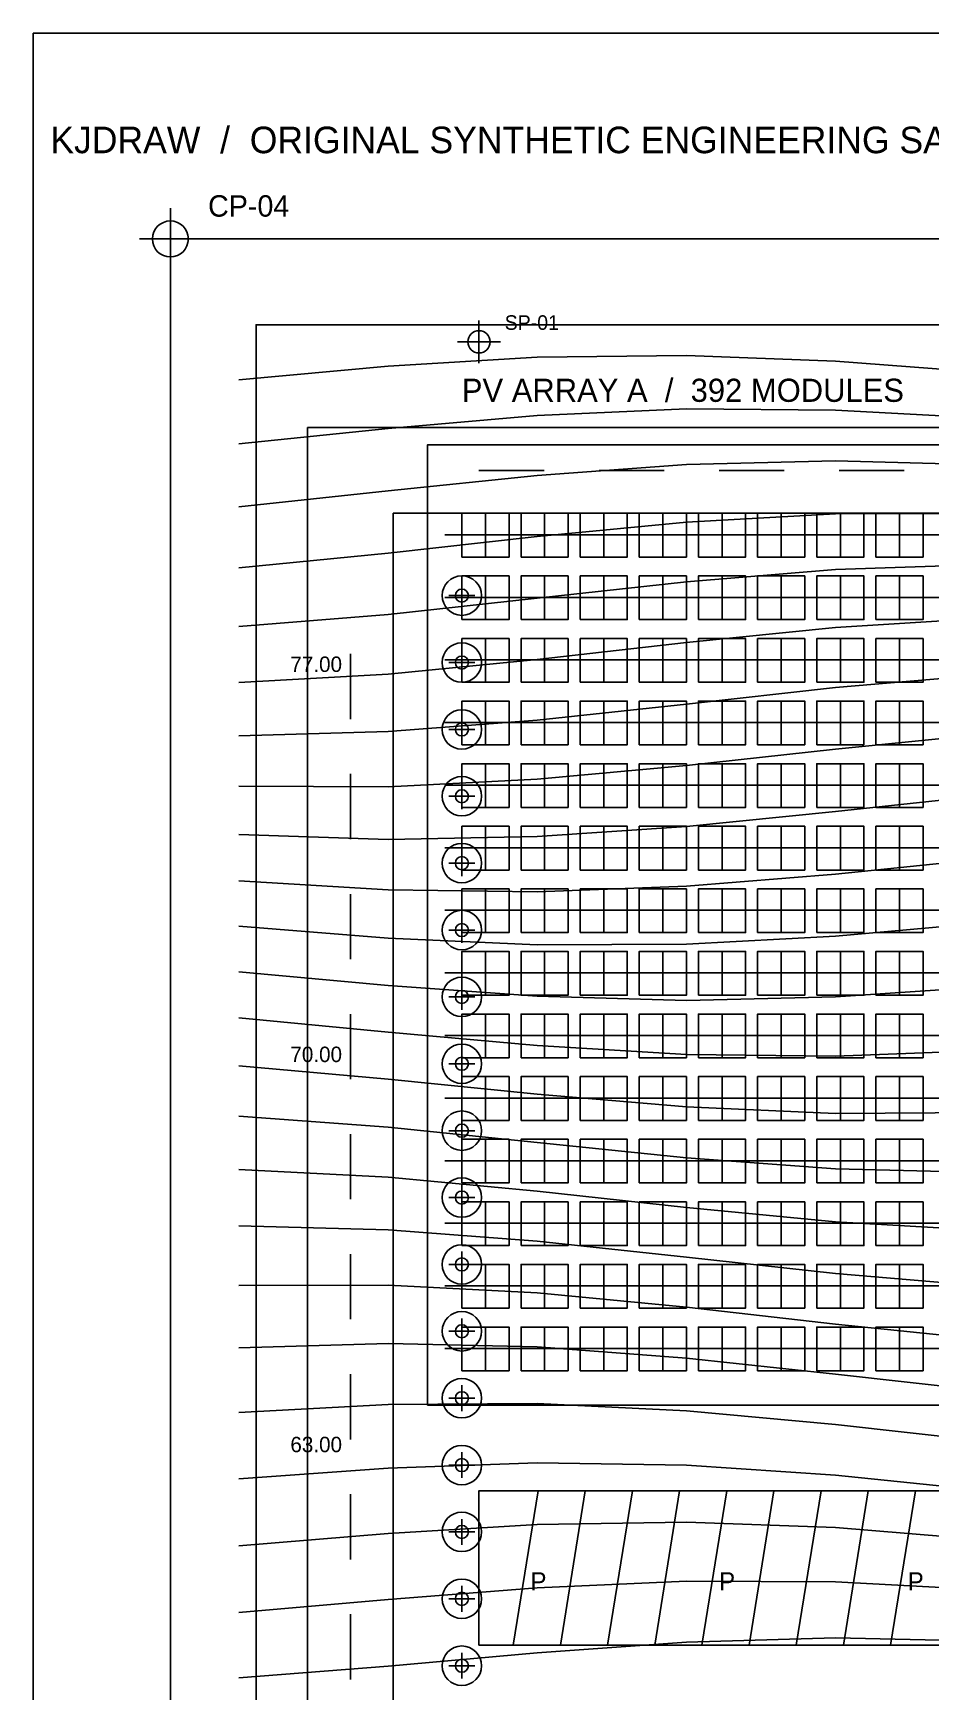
# Model space of a CAD drawing. Header units: metres. Extents: x -8 to 268, y -14 to 160.
# Drawn here: x -8 to 44.4, y 63.3 to 160 of the extents above; entities that cross this region are included whole.
import ezdxf

# ---------------------------------------------------------------- set-up
doc = ezdxf.new("R2010")
doc.units = ezdxf.units.M
for name, color, linetype in [('Annotations', 7, 'CONTINUOUS'), ('Energy network', 5, 'CONTINUOUS'), ('Landscape', 6, 'CONTINUOUS'), ('Road & access', 7, 'CONTINUOUS'), ('Site boundary', 8, 'CONTINUOUS'), ('Solar modules', 2, 'CONTINUOUS'), ('Survey control', 3, 'CONTINUOUS'), ('Topography', 8, 'CONTINUOUS')]:
    doc.layers.add(name, color=color, linetype=linetype)
doc.styles.get("Standard").update_dxf_attribs({"font": 'sans-serif'})

msp = doc.modelspace()

# ---------------------------------------------------------------- linework, layer by layer
at = {"layer": 'Energy network'}
for p, q in [((16, 130.75), (112.8, 130.75)), ((16, 127.1), (112.8, 127.1)), ((16, 123.45), (112.8, 123.45)), ((16, 119.8), (112.8, 119.8)), ((16, 116.15), (112.8, 116.15)), ((16, 112.5), (112.8, 112.5)), ((16, 108.85), (112.8, 108.85)), ((16, 105.2), (112.8, 105.2)), ((16, 101.55), (112.8, 101.55)), ((16, 97.9), (112.8, 97.9)), ((16, 94.25), (112.8, 94.25)), ((16, 90.6), (112.8, 90.6)), ((16, 86.95), (112.8, 86.95)), ((16, 83.3), (112.8, 83.3))]:
    msp.add_line(p, q, dxfattribs=at)
msp.add_lwpolyline([(15, 80), (114, 80), (114, 136), (15, 136)], close=True, dxfattribs=at)
at = {"layer": 'Landscape'}
for p, q in [((17, 126.45), (17, 127.95)), ((16.25, 127.2), (17.75, 127.2)), ((17, 122.55), (17, 124.05)), ((16.25, 123.3), (17.75, 123.3)), ((17, 118.65), (17, 120.15)), ((16.25, 119.4), (17.75, 119.4)), ((17, 114.75), (17, 116.25)), ((16.25, 115.5), (17.75, 115.5)), ((17, 110.85), (17, 112.35)), ((16.25, 111.6), (17.75, 111.6)), ((17, 106.95), (17, 108.45)), ((16.25, 107.7), (17.75, 107.7)), ((17, 103.05), (17, 104.55)), ((16.25, 103.8), (17.75, 103.8)), ((17, 99.15), (17, 100.65)), ((16.25, 99.9), (17.75, 99.9)), ((17, 95.25), (17, 96.75)), ((16.25, 96), (17.75, 96)), ((16.25, 92.1), (17.75, 92.1)), ((17, 91.35), (17, 92.85)), ((16.25, 88.2), (17.75, 88.2)), ((17, 87.45), (17, 88.95)), ((16.25, 84.3), (17.75, 84.3)), ((17, 83.55), (17, 85.05)), ((16.25, 80.4), (17.75, 80.4)), ((17, 79.65), (17, 81.15)), ((16.25, 76.5), (17.75, 76.5)), ((17, 75.75), (17, 77.25)), ((16.25, 72.6), (17.75, 72.6)), ((17, 71.85), (17, 73.35)), ((16.25, 68.7), (17.75, 68.7)), ((17, 67.95), (17, 69.45)), ((17, 64.05), (17, 65.55)), ((16.25, 64.8), (17.75, 64.8))]:
    msp.add_line(p, q, dxfattribs=at)
for centre, radius in [((17, 127.2), 1.15), ((17, 127.2), 0.38), ((17, 123.3), 1.15), ((17, 123.3), 0.38), ((17, 119.4), 1.15), ((17, 119.4), 0.38), ((17, 115.5), 1.15), ((17, 115.5), 0.38), ((17, 111.6), 1.15), ((17, 111.6), 0.38), ((17, 107.7), 1.15), ((17, 107.7), 0.38), ((17, 103.8), 1.15), ((17, 103.8), 0.38), ((17, 99.9), 1.15), ((17, 99.9), 0.38), ((17, 96), 1.15), ((17, 96), 0.38), ((17, 92.1), 1.15), ((17, 92.1), 0.38), ((17, 88.2), 1.15), ((17, 88.2), 0.38), ((17, 84.3), 1.15), ((17, 84.3), 0.38), ((17, 80.4), 1.15), ((17, 80.4), 0.38), ((17, 76.5), 1.15), ((17, 76.5), 0.38), ((17, 72.6), 1.15), ((17, 72.6), 0.38), ((17, 68.7), 1.15), ((17, 68.7), 0.38), ((17, 64.8), 1.15), ((17, 64.8), 0.38)]:
    msp.add_circle(centre, radius, dxfattribs=at)
at = {"layer": 'Road & access'}
for p, q in [((18, 134.5), (21.8, 134.5)), ((25, 134.5), (28.8, 134.5)), ((32, 134.5), (35.8, 134.5)), ((39, 134.5), (42.8, 134.5)), ((10.5, 120), (10.5, 123.8)), ((10.5, 113), (10.5, 116.8)), ((10.5, 106), (10.5, 109.8)), ((10.5, 99), (10.5, 102.8)), ((10.5, 92), (10.5, 95.8)), ((10.5, 85), (10.5, 88.8)), ((10.5, 78), (10.5, 81.8)), ((10.5, 71), (10.5, 74.8)), ((20, 66), (21.45, 75)), ((21.45, 75), (22.1, 75)), ((22.75, 66), (24.2, 75)), ((24.2, 75), (24.85, 75)), ((25.5, 66), (26.95, 75)), ((26.95, 75), (27.6, 75)), ((28.25, 66), (29.7, 75)), ((29.7, 75), (30.35, 75)), ((31, 66), (32.45, 75)), ((32.45, 75), (33.1, 75)), ((33.75, 66), (35.2, 75)), ((35.2, 75), (35.85, 75)), ((36.5, 66), (37.95, 75)), ((37.95, 75), (38.6, 75)), ((39.25, 66), (40.7, 75)), ((40.7, 75), (41.35, 75)), ((42, 66), (43.45, 75)), ((43.45, 75), (44.1, 75)), ((10.5, 64), (10.5, 67.8))]:
    msp.add_line(p, q, dxfattribs=at)
for points in [[(8, 10), (244, 10), (244, 137), (8, 137)], [(13, 15), (239, 15), (239, 132), (13, 132)], [(18, 66), (110, 66), (110, 75), (18, 75)]]:
    msp.add_lwpolyline(points, close=True, dxfattribs=at)
at = {"layer": 'Site boundary'}
for points in [[(-8, -14), (268, -14), (268, 160), (-8, 160)], [(0, 0), (252, 0), (252, 148), (0, 148)], [(5, 5), (247, 5), (247, 143), (5, 143)]]:
    msp.add_lwpolyline(points, close=True, dxfattribs=at)
at = {"layer": 'Solar modules'}
for p, q in [((18.375, 129.45), (18.375, 132)), ((21.825, 129.45), (21.825, 132)), ((25.275, 129.45), (25.275, 132)), ((28.725, 129.45), (28.725, 132)), ((32.175, 129.45), (32.175, 132)), ((35.625, 129.45), (35.625, 132)), ((39.075, 129.45), (39.075, 132)), ((42.525, 129.45), (42.525, 132)), ((18.375, 125.8), (18.375, 128.35)), ((21.825, 125.8), (21.825, 128.35)), ((25.275, 125.8), (25.275, 128.35)), ((28.725, 125.8), (28.725, 128.35)), ((32.175, 125.8), (32.175, 128.35)), ((35.625, 125.8), (35.625, 128.35)), ((39.075, 125.8), (39.075, 128.35)), ((42.525, 125.8), (42.525, 128.35)), ((18.375, 122.15), (18.375, 124.7)), ((21.825, 122.15), (21.825, 124.7)), ((25.275, 122.15), (25.275, 124.7)), ((28.725, 122.15), (28.725, 124.7)), ((32.175, 122.15), (32.175, 124.7)), ((35.625, 122.15), (35.625, 124.7)), ((39.075, 122.15), (39.075, 124.7)), ((42.525, 122.15), (42.525, 124.7)), ((18.375, 118.5), (18.375, 121.05)), ((21.825, 118.5), (21.825, 121.05)), ((25.275, 118.5), (25.275, 121.05)), ((28.725, 118.5), (28.725, 121.05)), ((32.175, 118.5), (32.175, 121.05)), ((35.625, 118.5), (35.625, 121.05)), ((39.075, 118.5), (39.075, 121.05)), ((42.525, 118.5), (42.525, 121.05)), ((18.375, 114.85), (18.375, 117.4)), ((21.825, 114.85), (21.825, 117.4)), ((25.275, 114.85), (25.275, 117.4)), ((28.725, 114.85), (28.725, 117.4)), ((32.175, 114.85), (32.175, 117.4)), ((35.625, 114.85), (35.625, 117.4)), ((39.075, 114.85), (39.075, 117.4)), ((42.525, 114.85), (42.525, 117.4)), ((18.375, 111.2), (18.375, 113.75)), ((21.825, 111.2), (21.825, 113.75)), ((25.275, 111.2), (25.275, 113.75)), ((28.725, 111.2), (28.725, 113.75)), ((32.175, 111.2), (32.175, 113.75)), ((35.625, 111.2), (35.625, 113.75)), ((39.075, 111.2), (39.075, 113.75)), ((42.525, 111.2), (42.525, 113.75)), ((18.375, 107.55), (18.375, 110.1)), ((21.825, 107.55), (21.825, 110.1)), ((25.275, 107.55), (25.275, 110.1)), ((28.725, 107.55), (28.725, 110.1)), ((32.175, 107.55), (32.175, 110.1)), ((35.625, 107.55), (35.625, 110.1)), ((39.075, 107.55), (39.075, 110.1)), ((42.525, 107.55), (42.525, 110.1)), ((18.375, 103.9), (18.375, 106.45)), ((21.825, 103.9), (21.825, 106.45)), ((25.275, 103.9), (25.275, 106.45)), ((28.725, 103.9), (28.725, 106.45)), ((32.175, 103.9), (32.175, 106.45)), ((35.625, 103.9), (35.625, 106.45)), ((39.075, 103.9), (39.075, 106.45)), ((42.525, 103.9), (42.525, 106.45)), ((18.375, 100.25), (18.375, 102.8)), ((21.825, 100.25), (21.825, 102.8)), ((25.275, 100.25), (25.275, 102.8)), ((28.725, 100.25), (28.725, 102.8)), ((32.175, 100.25), (32.175, 102.8)), ((35.625, 100.25), (35.625, 102.8)), ((39.075, 100.25), (39.075, 102.8)), ((42.525, 100.25), (42.525, 102.8)), ((18.375, 96.6), (18.375, 99.15)), ((21.825, 96.6), (21.825, 99.15)), ((25.275, 96.6), (25.275, 99.15)), ((28.725, 96.6), (28.725, 99.15)), ((32.175, 96.6), (32.175, 99.15)), ((35.625, 96.6), (35.625, 99.15)), ((39.075, 96.6), (39.075, 99.15)), ((42.525, 96.6), (42.525, 99.15)), ((18.375, 92.95), (18.375, 95.5)), ((21.825, 92.95), (21.825, 95.5)), ((25.275, 92.95), (25.275, 95.5)), ((28.725, 92.95), (28.725, 95.5)), ((32.175, 92.95), (32.175, 95.5)), ((35.625, 92.95), (35.625, 95.5)), ((39.075, 92.95), (39.075, 95.5)), ((42.525, 92.95), (42.525, 95.5)), ((18.375, 89.3), (18.375, 91.85)), ((21.825, 89.3), (21.825, 91.85)), ((25.275, 89.3), (25.275, 91.85)), ((28.725, 89.3), (28.725, 91.85)), ((32.175, 89.3), (32.175, 91.85)), ((35.625, 89.3), (35.625, 91.85)), ((39.075, 89.3), (39.075, 91.85)), ((42.525, 89.3), (42.525, 91.85)), ((18.375, 85.65), (18.375, 88.2)), ((21.825, 85.65), (21.825, 88.2)), ((25.275, 85.65), (25.275, 88.2)), ((28.725, 85.65), (28.725, 88.2)), ((32.175, 85.65), (32.175, 88.2)), ((35.625, 85.65), (35.625, 88.2)), ((39.075, 85.65), (39.075, 88.2)), ((42.525, 85.65), (42.525, 88.2)), ((18.375, 82), (18.375, 84.55)), ((21.825, 82), (21.825, 84.55)), ((25.275, 82), (25.275, 84.55)), ((28.725, 82), (28.725, 84.55)), ((32.175, 82), (32.175, 84.55)), ((35.625, 82), (35.625, 84.55)), ((39.075, 82), (39.075, 84.55)), ((42.525, 82), (42.525, 84.55))]:
    msp.add_line(p, q, dxfattribs=at)
for points in [[(17, 129.45), (19.75, 129.45), (19.75, 132), (17, 132)], [(20.45, 129.45), (23.2, 129.45), (23.2, 132), (20.45, 132)], [(23.9, 129.45), (26.65, 129.45), (26.65, 132), (23.9, 132)], [(27.35, 129.45), (30.1, 129.45), (30.1, 132), (27.35, 132)], [(30.8, 129.45), (33.55, 129.45), (33.55, 132), (30.8, 132)], [(34.25, 129.45), (37, 129.45), (37, 132), (34.25, 132)], [(37.7, 129.45), (40.45, 129.45), (40.45, 132), (37.7, 132)], [(41.15, 129.45), (43.9, 129.45), (43.9, 132), (41.15, 132)], [(17, 125.8), (19.75, 125.8), (19.75, 128.35), (17, 128.35)], [(20.45, 125.8), (23.2, 125.8), (23.2, 128.35), (20.45, 128.35)], [(23.9, 125.8), (26.65, 125.8), (26.65, 128.35), (23.9, 128.35)], [(27.35, 125.8), (30.1, 125.8), (30.1, 128.35), (27.35, 128.35)], [(30.8, 125.8), (33.55, 125.8), (33.55, 128.35), (30.8, 128.35)], [(34.25, 125.8), (37, 125.8), (37, 128.35), (34.25, 128.35)], [(37.7, 125.8), (40.45, 125.8), (40.45, 128.35), (37.7, 128.35)], [(41.15, 125.8), (43.9, 125.8), (43.9, 128.35), (41.15, 128.35)], [(17, 122.15), (19.75, 122.15), (19.75, 124.7), (17, 124.7)], [(20.45, 122.15), (23.2, 122.15), (23.2, 124.7), (20.45, 124.7)], [(23.9, 122.15), (26.65, 122.15), (26.65, 124.7), (23.9, 124.7)], [(27.35, 122.15), (30.1, 122.15), (30.1, 124.7), (27.35, 124.7)], [(30.8, 122.15), (33.55, 122.15), (33.55, 124.7), (30.8, 124.7)], [(34.25, 122.15), (37, 122.15), (37, 124.7), (34.25, 124.7)], [(37.7, 122.15), (40.45, 122.15), (40.45, 124.7), (37.7, 124.7)], [(41.15, 122.15), (43.9, 122.15), (43.9, 124.7), (41.15, 124.7)], [(17, 118.5), (19.75, 118.5), (19.75, 121.05), (17, 121.05)], [(20.45, 118.5), (23.2, 118.5), (23.2, 121.05), (20.45, 121.05)], [(23.9, 118.5), (26.65, 118.5), (26.65, 121.05), (23.9, 121.05)], [(27.35, 118.5), (30.1, 118.5), (30.1, 121.05), (27.35, 121.05)], [(30.8, 118.5), (33.55, 118.5), (33.55, 121.05), (30.8, 121.05)], [(34.25, 118.5), (37, 118.5), (37, 121.05), (34.25, 121.05)], [(37.7, 118.5), (40.45, 118.5), (40.45, 121.05), (37.7, 121.05)], [(41.15, 118.5), (43.9, 118.5), (43.9, 121.05), (41.15, 121.05)], [(17, 114.85), (19.75, 114.85), (19.75, 117.4), (17, 117.4)], [(20.45, 114.85), (23.2, 114.85), (23.2, 117.4), (20.45, 117.4)], [(23.9, 114.85), (26.65, 114.85), (26.65, 117.4), (23.9, 117.4)], [(27.35, 114.85), (30.1, 114.85), (30.1, 117.4), (27.35, 117.4)], [(30.8, 114.85), (33.55, 114.85), (33.55, 117.4), (30.8, 117.4)], [(34.25, 114.85), (37, 114.85), (37, 117.4), (34.25, 117.4)], [(37.7, 114.85), (40.45, 114.85), (40.45, 117.4), (37.7, 117.4)], [(41.15, 114.85), (43.9, 114.85), (43.9, 117.4), (41.15, 117.4)], [(17, 111.2), (19.75, 111.2), (19.75, 113.75), (17, 113.75)], [(20.45, 111.2), (23.2, 111.2), (23.2, 113.75), (20.45, 113.75)], [(23.9, 111.2), (26.65, 111.2), (26.65, 113.75), (23.9, 113.75)], [(27.35, 111.2), (30.1, 111.2), (30.1, 113.75), (27.35, 113.75)], [(30.8, 111.2), (33.55, 111.2), (33.55, 113.75), (30.8, 113.75)], [(34.25, 111.2), (37, 111.2), (37, 113.75), (34.25, 113.75)], [(37.7, 111.2), (40.45, 111.2), (40.45, 113.75), (37.7, 113.75)], [(41.15, 111.2), (43.9, 111.2), (43.9, 113.75), (41.15, 113.75)], [(17, 107.55), (19.75, 107.55), (19.75, 110.1), (17, 110.1)], [(20.45, 107.55), (23.2, 107.55), (23.2, 110.1), (20.45, 110.1)], [(23.9, 107.55), (26.65, 107.55), (26.65, 110.1), (23.9, 110.1)], [(27.35, 107.55), (30.1, 107.55), (30.1, 110.1), (27.35, 110.1)], [(30.8, 107.55), (33.55, 107.55), (33.55, 110.1), (30.8, 110.1)], [(34.25, 107.55), (37, 107.55), (37, 110.1), (34.25, 110.1)], [(37.7, 107.55), (40.45, 107.55), (40.45, 110.1), (37.7, 110.1)], [(41.15, 107.55), (43.9, 107.55), (43.9, 110.1), (41.15, 110.1)], [(17, 103.9), (19.75, 103.9), (19.75, 106.45), (17, 106.45)], [(20.45, 103.9), (23.2, 103.9), (23.2, 106.45), (20.45, 106.45)], [(23.9, 103.9), (26.65, 103.9), (26.65, 106.45), (23.9, 106.45)], [(27.35, 103.9), (30.1, 103.9), (30.1, 106.45), (27.35, 106.45)], [(30.8, 103.9), (33.55, 103.9), (33.55, 106.45), (30.8, 106.45)], [(34.25, 103.9), (37, 103.9), (37, 106.45), (34.25, 106.45)], [(37.7, 103.9), (40.45, 103.9), (40.45, 106.45), (37.7, 106.45)], [(41.15, 103.9), (43.9, 103.9), (43.9, 106.45), (41.15, 106.45)], [(17, 100.25), (19.75, 100.25), (19.75, 102.8), (17, 102.8)], [(20.45, 100.25), (23.2, 100.25), (23.2, 102.8), (20.45, 102.8)], [(23.9, 100.25), (26.65, 100.25), (26.65, 102.8), (23.9, 102.8)], [(27.35, 100.25), (30.1, 100.25), (30.1, 102.8), (27.35, 102.8)], [(30.8, 100.25), (33.55, 100.25), (33.55, 102.8), (30.8, 102.8)], [(34.25, 100.25), (37, 100.25), (37, 102.8), (34.25, 102.8)], [(37.7, 100.25), (40.45, 100.25), (40.45, 102.8), (37.7, 102.8)], [(41.15, 100.25), (43.9, 100.25), (43.9, 102.8), (41.15, 102.8)], [(17, 96.6), (19.75, 96.6), (19.75, 99.15), (17, 99.15)], [(20.45, 96.6), (23.2, 96.6), (23.2, 99.15), (20.45, 99.15)], [(23.9, 96.6), (26.65, 96.6), (26.65, 99.15), (23.9, 99.15)], [(27.35, 96.6), (30.1, 96.6), (30.1, 99.15), (27.35, 99.15)], [(30.8, 96.6), (33.55, 96.6), (33.55, 99.15), (30.8, 99.15)], [(34.25, 96.6), (37, 96.6), (37, 99.15), (34.25, 99.15)], [(37.7, 96.6), (40.45, 96.6), (40.45, 99.15), (37.7, 99.15)], [(41.15, 96.6), (43.9, 96.6), (43.9, 99.15), (41.15, 99.15)], [(17, 92.95), (19.75, 92.95), (19.75, 95.5), (17, 95.5)], [(20.45, 92.95), (23.2, 92.95), (23.2, 95.5), (20.45, 95.5)], [(23.9, 92.95), (26.65, 92.95), (26.65, 95.5), (23.9, 95.5)], [(27.35, 92.95), (30.1, 92.95), (30.1, 95.5), (27.35, 95.5)], [(30.8, 92.95), (33.55, 92.95), (33.55, 95.5), (30.8, 95.5)], [(34.25, 92.95), (37, 92.95), (37, 95.5), (34.25, 95.5)], [(37.7, 92.95), (40.45, 92.95), (40.45, 95.5), (37.7, 95.5)], [(41.15, 92.95), (43.9, 92.95), (43.9, 95.5), (41.15, 95.5)], [(17, 89.3), (19.75, 89.3), (19.75, 91.85), (17, 91.85)], [(20.45, 89.3), (23.2, 89.3), (23.2, 91.85), (20.45, 91.85)], [(23.9, 89.3), (26.65, 89.3), (26.65, 91.85), (23.9, 91.85)], [(27.35, 89.3), (30.1, 89.3), (30.1, 91.85), (27.35, 91.85)], [(30.8, 89.3), (33.55, 89.3), (33.55, 91.85), (30.8, 91.85)], [(34.25, 89.3), (37, 89.3), (37, 91.85), (34.25, 91.85)], [(37.7, 89.3), (40.45, 89.3), (40.45, 91.85), (37.7, 91.85)], [(41.15, 89.3), (43.9, 89.3), (43.9, 91.85), (41.15, 91.85)], [(17, 85.65), (19.75, 85.65), (19.75, 88.2), (17, 88.2)], [(20.45, 85.65), (23.2, 85.65), (23.2, 88.2), (20.45, 88.2)], [(23.9, 85.65), (26.65, 85.65), (26.65, 88.2), (23.9, 88.2)], [(27.35, 85.65), (30.1, 85.65), (30.1, 88.2), (27.35, 88.2)], [(30.8, 85.65), (33.55, 85.65), (33.55, 88.2), (30.8, 88.2)], [(34.25, 85.65), (37, 85.65), (37, 88.2), (34.25, 88.2)], [(37.7, 85.65), (40.45, 85.65), (40.45, 88.2), (37.7, 88.2)], [(41.15, 85.65), (43.9, 85.65), (43.9, 88.2), (41.15, 88.2)], [(17, 82), (19.75, 82), (19.75, 84.55), (17, 84.55)], [(20.45, 82), (23.2, 82), (23.2, 84.55), (20.45, 84.55)], [(23.9, 82), (26.65, 82), (26.65, 84.55), (23.9, 84.55)], [(27.35, 82), (30.1, 82), (30.1, 84.55), (27.35, 84.55)], [(30.8, 82), (33.55, 82), (33.55, 84.55), (30.8, 84.55)], [(34.25, 82), (37, 82), (37, 84.55), (34.25, 84.55)], [(37.7, 82), (40.45, 82), (40.45, 84.55), (37.7, 84.55)], [(41.15, 82), (43.9, 82), (43.9, 84.55), (41.15, 84.55)]]:
    msp.add_lwpolyline(points, close=True, dxfattribs=at)
at = {"layer": 'Survey control'}
for p, q in [((0, 146.2), (0, 149.8)), ((-1.8, 148), (1.8, 148)), ((18, 140.75), (18, 143.25)), ((16.75, 142), (19.25, 142))]:
    msp.add_line(p, q, dxfattribs=at)
for centre, radius in [((0, 148), 1.05), ((18, 142), 0.65)]:
    msp.add_circle(centre, radius, dxfattribs=at)
at = {"layer": 'Topography'}
for points in [[(4, 139.779), (12.7, 140.584), (21.4, 141.109), (30.1, 141.208), (38.8, 140.867), (47.5, 140.205), (56.2, 139.441), (64.9, 138.828), (73.6, 138.578), (82.3, 138.796), (91, 139.451), (99.7, 140.382), (108.4, 141.347), (117.1, 142.09)], [(4, 136.053), (12.7, 136.955), (21.4, 137.702), (30.1, 138.089), (38.8, 138.022), (47.5, 137.545), (56.2, 136.829), (64.9, 136.114), (73.6, 135.646), (82.3, 135.593), (91, 136.006), (99.7, 136.792), (108.4, 137.749), (117.1, 138.618)], [(4, 132.387), (12.7, 133.304), (21.4, 134.204), (30.1, 134.844), (38.8, 135.061), (47.5, 134.821), (56.2, 134.225), (64.9, 133.483), (73.6, 132.845), (82.3, 132.533), (91, 132.669), (99.7, 133.24), (108.4, 134.101), (117.1, 135.017)], [(4, 128.825), (12.7, 129.671), (21.4, 130.642), (30.1, 131.479), (38.8, 131.965), (47.5, 131.988), (56.2, 131.575), (64.9, 130.88), (73.6, 130.141), (82.3, 129.604), (91, 129.454), (99.7, 129.759), (108.4, 130.445), (117.1, 131.324)], [(4, 125.4), (12.7, 126.098), (21.4, 127.052), (30.1, 128.01), (38.8, 128.723), (47.5, 129.014), (56.2, 128.828), (64.9, 128.253), (73.6, 127.486), (82.3, 126.78), (91, 126.363), (99.7, 126.375), (108.4, 126.824), (117.1, 127.581)], [(4, 122.132), (12.7, 122.621), (21.4, 123.471), (30.1, 124.466), (38.8, 125.343), (47.5, 125.878), (56.2, 125.943), (64.9, 125.547), (73.6, 124.83), (82.3, 124.025), (91, 123.383), (99.7, 123.104), (108.4, 123.272), (117.1, 123.837)], [(4, 119.031), (12.7, 119.268), (21.4, 119.939), (30.1, 120.88), (38.8, 121.844), (47.5, 122.578), (56.2, 122.891), (64.9, 122.715), (73.6, 122.12), (82.3, 121.295), (91, 120.491), (99.7, 119.948), (108.4, 119.82), (117.1, 120.137)], [(4, 116.087), (12.7, 116.056), (21.4, 116.49), (30.1, 117.292), (38.8, 118.256), (47.5, 119.122), (56.2, 119.658), (64.9, 119.722), (73.6, 119.308), (82.3, 118.544), (91, 117.654), (99.7, 116.897), (108.4, 116.484), (117.1, 116.519)], [(4, 113.279), (12.7, 112.988), (21.4, 113.148), (30.1, 113.74), (38.8, 114.615), (47.5, 115.536), (56.2, 116.246), (64.9, 116.547), (73.6, 116.353), (82.3, 115.722), (91, 114.831), (99.7, 113.931), (108.4, 113.269), (117.1, 113.017)], [(4, 110.572), (12.7, 110.053), (21.4, 109.928), (30.1, 110.258), (38.8, 110.965), (47.5, 111.855), (56.2, 112.673), (64.9, 113.182), (73.6, 113.228), (82.3, 112.788), (91, 111.979), (99.7, 111.019), (108.4, 110.167), (117.1, 109.647)], [(4, 107.919), (12.7, 107.227), (21.4, 106.833), (30.1, 106.873), (38.8, 107.346), (47.5, 108.121), (56.2, 108.97), (64.9, 109.638), (73.6, 109.917), (82.3, 109.71), (91, 109.056), (99.7, 108.123), (108.4, 107.158), (117.1, 106.415)], [(4, 105.27), (12.7, 104.474), (21.4, 103.853), (30.1, 103.6), (38.8, 103.796), (47.5, 104.382), (56.2, 105.18), (64.9, 105.942), (73.6, 106.425), (82.3, 106.466), (91, 106.026), (99.7, 105.205), (108.4, 104.214), (117.1, 103.312)], [(4, 102.572), (12.7, 101.751), (21.4, 100.962), (30.1, 100.442), (38.8, 100.342), (47.5, 100.683), (56.2, 101.352), (64.9, 102.132), (73.6, 102.77), (82.3, 103.051), (91, 102.861), (99.7, 102.225), (108.4, 101.298), (117.1, 100.319)], [(4, 99.776), (12.7, 99.009), (21.4, 98.129), (30.1, 97.391), (38.8, 97.003), (47.5, 97.064), (56.2, 97.537), (64.9, 98.257), (73.6, 98.985), (82.3, 99.474), (91, 99.548), (99.7, 99.152), (108.4, 98.371), (117.1, 97.403)], [(4, 96.84), (12.7, 96.201), (21.4, 95.313), (30.1, 94.425), (38.8, 93.784), (47.5, 93.556), (56.2, 93.784), (64.9, 94.372), (73.6, 95.114), (82.3, 95.759), (91, 96.085), (99.7, 95.962), (108.4, 95.396), (117.1, 94.527)], [(4, 93.734), (12.7, 93.284), (21.4, 92.47), (30.1, 91.515), (38.8, 90.678), (47.5, 90.179), (56.2, 90.136), (64.9, 90.529), (73.6, 91.21), (82.3, 91.945), (91, 92.486), (99.7, 92.642), (108.4, 92.341), (117.1, 91.649)], [(4, 90.444), (12.7, 90.223), (21.4, 89.559), (30.1, 88.624), (38.8, 87.666), (47.5, 86.939), (56.2, 86.623), (64.9, 86.779), (73.6, 87.329), (82.3, 88.078), (91, 88.777), (99.7, 89.194), (108.4, 89.183), (117.1, 88.732)], [(4, 86.971), (12.7, 86.996), (21.4, 86.541), (30.1, 85.711), (38.8, 84.72), (47.5, 83.827), (56.2, 83.264), (64.9, 83.163), (73.6, 83.524), (82.3, 84.211), (91, 84.998), (99.7, 85.631), (108.4, 85.909), (117.1, 85.739)], [(4, 83.331), (12.7, 83.597), (21.4, 83.389), (30.1, 82.738), (38.8, 81.802), (47.5, 80.825), (56.2, 80.062), (64.9, 79.709), (73.6, 79.842), (82.3, 80.398), (91, 81.194), (99.7, 81.981), (108.4, 82.519), (117.1, 82.647)], [(4, 79.557), (12.7, 80.033), (21.4, 80.088), (30.1, 79.672), (38.8, 78.875), (47.5, 77.901), (56.2, 77.007), (64.9, 76.43), (73.6, 76.319), (82.3, 76.687), (91, 77.415), (99.7, 78.28), (108.4, 79.026), (117.1, 79.439)], [(4, 75.692), (12.7, 76.328), (21.4, 76.635), (30.1, 76.489), (38.8, 75.902), (47.5, 75.019), (56.2, 74.074), (64.9, 73.326), (73.6, 72.977), (82.3, 73.121), (91, 73.709), (99.7, 74.569), (108.4, 75.454), (117.1, 76.115)], [(4, 71.789), (12.7, 72.518), (21.4, 73.042), (30.1, 73.175), (38.8, 72.85), (47.5, 72.138), (56.2, 71.229), (64.9, 70.377), (73.6, 69.824), (82.3, 69.728), (91, 70.121), (99.7, 70.895), (108.4, 71.836), (117.1, 72.684)], [(4, 67.902), (12.7, 68.651), (21.4, 69.337), (30.1, 69.731), (38.8, 69.694), (47.5, 69.218), (56.2, 68.43), (64.9, 67.554), (73.6, 66.848), (82.3, 66.522), (91, 66.684), (99.7, 67.301), (108.4, 68.21), (117.1, 69.17)], [(4, 64.086), (12.7, 64.777), (21.4, 65.556), (30.1, 66.171), (38.8, 66.423), (47.5, 66.226), (56.2, 65.631), (64.9, 64.815), (73.6, 64.024), (82.3, 63.501), (91, 63.419), (99.7, 63.822), (108.4, 64.619), (117.1, 65.602)]]:
    msp.add_lwpolyline(points, dxfattribs=at)

# ---------------------------------------------------------------- texts
at = {"layer": 'Annotations'}
for s, height, p in [('KJDRAW  /  ORIGINAL SYNTHETIC ENGINEERING SAMPLE  /  METERS', 1.55, (-7, 153)), ('PV ARRAY A  /  392 MODULES', 1.35, (17, 138.5)), ('P', 1.05, (21, 69.2)), ('P', 1.05, (32, 69.2)), ('P', 1.05, (43, 69.2))]:
    msp.add_text(s, height=height, dxfattribs=at).set_placement(p)
at = {"layer": 'Survey control'}
for s, height, p in [('CP-04', 1.25, (2.2, 149.3)), ('SP-01', 0.85, (19.5, 142.7))]:
    msp.add_text(s, height=height, dxfattribs=at).set_placement(p)
at = {"layer": 'Topography'}
for s, p in [('77.00', (7, 122.75)), ('70.00', (7, 100)), ('63.00', (7, 77.25))]:
    msp.add_text(s, height=0.9, dxfattribs=at).set_placement(p)

doc.saveas('drawing.dxf')
